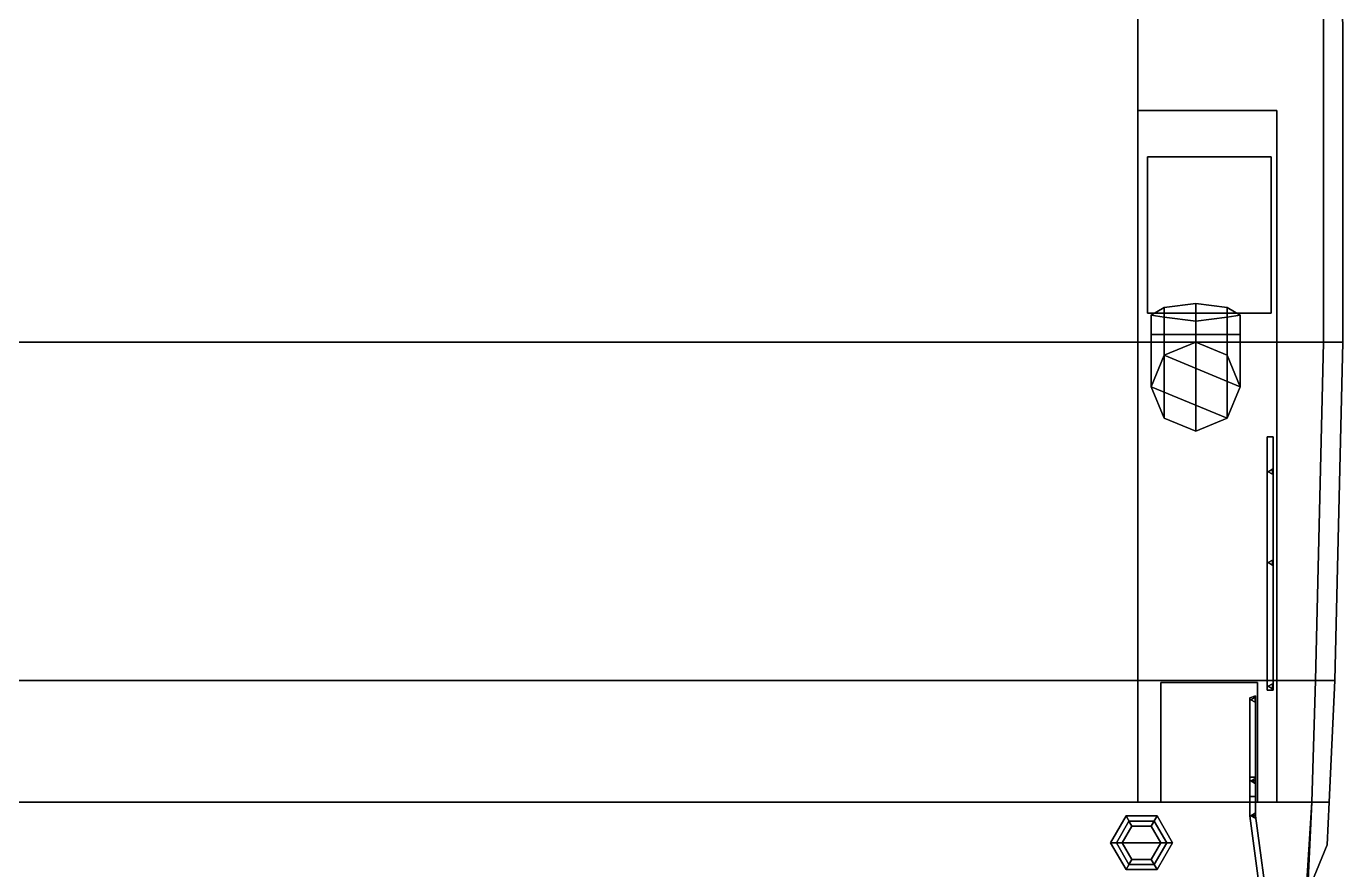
# Model space of a CAD drawing. Header units: millimetres. Extents: x -5.1 to 5.1, y -40.8 to 17.6.
# Drawn here: x -1.67 to 5.14, y -13.07 to -8.7 of the extents above; entities that cross this region are included whole.
import ezdxf

# ---------------------------------------------------------------- set-up
doc = ezdxf.new("R2010")
doc.units = ezdxf.units.MM

msp = doc.modelspace()

# ---------------------------------------------------------------- linework, layer by layer
for points in [[(5.04, -10.34, -1.24), (-5.04, -10.34, -1.24), (-5.04, 9.65, -1.24), (5.04, 9.65, -1.24)], [(4.08, -9.14, 0.48), (4.08, -9.14, 1.92), (4.08, 9.65, 1.91), (4.08, 9.65, 0.47)], [(4.08, 9.65, 0.47), (4.08, 9.65, 1.91), (4.08, -9.14, 1.92), (4.08, -9.14, 0.48)], [(5.14, -10.34, 0.17), (5.04, -10.34, 0.17), (5.04, 9.57, 0.17), (5.13, 9.57, 0.17)], [(5.13, 9.57, 0.39), (5.04, 9.57, 0.39), (5.04, -10.34, 0.39), (5.14, -10.34, 0.39)], [(5.13, 9.57, 0.17), (5.13, 9.57, 0.39), (5.14, -10.34, 0.39), (5.14, -10.34, 0.17)], [(5.04, 8.52, 0.48), (-5.04, 8.52, 0.48), (-5.04, -10.34, 0.48), (5.04, -10.34, 0.48)], [(5.04, 8.52, -1.24), (5.04, 8.52, 0.48), (5.04, -10.34, 0.48), (5.04, -10.34, -1.24)], [(4.8, -9.14, 0.48), (4.08, -9.14, 0.48), (4.08, -9.14, 1.92), (4.8, -9.14, 1.92)], [(4.08, -9.14, 1.92), (4.08, -9.14, 0.48), (4.08, -12.72, 0.48), (4.08, -12.72, 1.92)], [(4.8, -9.14, 1.92), (4.08, -9.14, 1.92), (4.08, -12.72, 1.92), (4.8, -12.72, 1.92)], [(4.8, -12.72, 1.92), (4.8, -12.72, 0.48), (4.8, -9.14, 0.48), (4.8, -9.14, 1.92)], [(4.13, -9.38, 2.08), (4.13, -9.38, 1.92), (4.13, -10.19, 1.92), (4.13, -10.19, 2.08)], [(4.77, -9.38, 1.92), (4.13, -9.38, 1.92), (4.13, -9.38, 2.08), (4.77, -9.38, 2.08)], [(4.77, -9.38, 2.08), (4.13, -9.38, 2.08), (4.13, -10.19, 2.08), (4.77, -10.19, 2.08)], [(4.77, -10.19, 2.08), (4.77, -10.19, 1.92), (4.77, -9.38, 1.92), (4.77, -9.38, 2.08)], [(4.38, -10.14, 3.87), (4.2174, -10.16, 3.68), (4.2174, -10.3, 3.68), (4.38, -10.3, 3.8)], [(4.2174, -10.16, 3.68), (4.38, -10.14, 3.87), (4.38, -10.3, 3.8), (4.2174, -10.3, 3.68)], [(4.5426, -10.16, 3.68), (4.38, -10.14, 3.87), (4.38, -10.3, 3.8), (4.5426, -10.3, 3.68)], [(4.38, -10.14, 3.87), (4.5426, -10.16, 3.68), (4.5426, -10.3, 3.68), (4.38, -10.3, 3.8)], [(4.13, -10.19, 2.08), (4.13, -10.19, 1.92), (4.77, -10.19, 1.92), (4.77, -10.19, 2.08)], [(4.2174, -10.16, 3.68), (4.15, -10.2, 3.33), (4.15, -10.3, 3.33), (4.2174, -10.3, 3.68)], [(4.15, -10.2, 3.33), (4.2174, -10.16, 3.68), (4.2174, -10.3, 3.68), (4.15, -10.3, 3.33)], [(4.15, -10.2, 3.33), (4.2174, -10.21, 3.05), (4.2174, -10.3, 3.04), (4.15, -10.3, 3.33)], [(4.2174, -10.21, 3.05), (4.15, -10.2, 3.33), (4.15, -10.3, 3.33), (4.2174, -10.3, 3.04)], [(4.2174, -10.21, 3.05), (4.38, -10.23, 2.88), (4.38, -10.3, 2.88), (4.2174, -10.3, 3.04)], [(4.38, -10.23, 2.88), (4.2174, -10.21, 3.05), (4.2174, -10.3, 3.04), (4.38, -10.3, 2.88)], [(4.38, -10.23, 2.88), (4.5426, -10.21, 3.05), (4.5426, -10.3, 3.04), (4.38, -10.3, 2.88)], [(4.5426, -10.21, 3.05), (4.38, -10.23, 2.88), (4.38, -10.3, 2.88), (4.5426, -10.3, 3.04)], [(4.61, -10.2, 3.33), (4.5426, -10.16, 3.68), (4.5426, -10.3, 3.68), (4.61, -10.3, 3.33)], [(4.5426, -10.16, 3.68), (4.61, -10.2, 3.33), (4.61, -10.3, 3.33), (4.5426, -10.3, 3.68)], [(4.5426, -10.21, 3.05), (4.61, -10.2, 3.33), (4.61, -10.3, 3.33), (4.5426, -10.3, 3.04)], [(4.61, -10.2, 3.33), (4.5426, -10.21, 3.05), (4.5426, -10.3, 3.04), (4.61, -10.3, 3.33)], [(5.04, -10.34, 0.48), (-5.04, -10.34, 0.48), (-5, -12.09, 0.52), (5, -12.09, 0.52)], [(5, -12.09, -1.11), (-5, -12.09, -1.11), (-5.04, -10.34, -1.24), (5.04, -10.34, -1.24)], [(4.15, -10.57, 2.9), (4.2174, -10.7326, 2.96), (4.2174, -10.3, 3.68), (4.15, -10.3, 3.33)], [(4.2174, -10.4074, 2.83), (4.15, -10.57, 2.9), (4.15, -10.3, 3.33), (4.2174, -10.3, 3.04)], [(4.2174, -10.7326, 2.96), (4.15, -10.57, 2.9), (4.15, -10.3, 3.33), (4.2174, -10.3, 3.68)], [(4.15, -10.57, 2.9), (4.2174, -10.4074, 2.83), (4.2174, -10.3, 3.04), (4.15, -10.3, 3.33)], [(4.2174, -10.7326, 2.96), (4.38, -10.8, 2.98), (4.38, -10.3, 3.8), (4.2174, -10.3, 3.68)], [(4.38, -10.34, 2.81), (4.2174, -10.4074, 2.83), (4.2174, -10.3, 3.04), (4.38, -10.3, 2.88)], [(4.38, -10.8, 2.98), (4.2174, -10.7326, 2.96), (4.2174, -10.3, 3.68), (4.38, -10.3, 3.8)], [(4.2174, -10.4074, 2.83), (4.38, -10.34, 2.81), (4.38, -10.3, 2.88), (4.2174, -10.3, 3.04)], [(4.38, -10.34, 1.92), (4.2174, -10.4074, 1.92), (4.2174, -10.4074, 2.83), (4.38, -10.34, 2.81)], [(4.5426, -10.4074, 2.83), (4.38, -10.34, 2.81), (4.2174, -10.4074, 2.83), (4.61, -10.57, 2.9)], [(4.38, -10.8, 2.98), (4.5426, -10.7326, 2.96), (4.5426, -10.3, 3.68), (4.38, -10.3, 3.8)], [(4.5426, -10.4074, 2.83), (4.38, -10.34, 2.81), (4.38, -10.3, 2.88), (4.5426, -10.3, 3.04)], [(4.5426, -10.7326, 2.96), (4.38, -10.8, 2.98), (4.38, -10.3, 3.8), (4.5426, -10.3, 3.68)], [(4.38, -10.34, 2.81), (4.5426, -10.4074, 2.83), (4.5426, -10.3, 3.04), (4.38, -10.3, 2.88)], [(4.5426, -10.4074, 1.92), (4.38, -10.34, 1.92), (4.38, -10.34, 2.81), (4.5426, -10.4074, 2.83)], [(4.5426, -10.7326, 2.96), (4.61, -10.57, 2.9), (4.61, -10.3, 3.33), (4.5426, -10.3, 3.68)], [(4.61, -10.57, 2.9), (4.5426, -10.4074, 2.83), (4.5426, -10.3, 3.04), (4.61, -10.3, 3.33)], [(4.61, -10.57, 2.9), (4.5426, -10.7326, 2.96), (4.5426, -10.3, 3.68), (4.61, -10.3, 3.33)], [(4.5426, -10.4074, 2.83), (4.61, -10.57, 2.9), (4.61, -10.3, 3.33), (4.5426, -10.3, 3.04)], [(5.04, -10.34, -1.24), (5.04, -10.34, 0.48), (5, -12.09, 0.52), (5, -12.09, -1.11)], [(5.1, -12.09, 0.17), (5, -12.09, 0.17), (5.04, -10.34, 0.17), (5.14, -10.34, 0.17)], [(5.14, -10.34, 0.39), (5.04, -10.34, 0.39), (5, -12.09, 0.39), (5.1, -12.09, 0.39)], [(5.14, -10.34, 0.17), (5.14, -10.34, 0.39), (5.1, -12.09, 0.39), (5.1, -12.09, 0.17)], [(4.2174, -10.4074, 1.92), (4.15, -10.57, 1.92), (4.15, -10.57, 2.9), (4.2174, -10.4074, 2.83)], [(4.61, -10.57, 2.9), (4.2174, -10.4074, 2.83), (4.15, -10.57, 2.9), (4.5426, -10.7326, 2.96)], [(4.61, -10.57, 1.92), (4.5426, -10.4074, 1.92), (4.5426, -10.4074, 2.83), (4.61, -10.57, 2.9)], [(4.15, -10.57, 1.92), (4.2174, -10.7326, 1.92), (4.2174, -10.7326, 2.96), (4.15, -10.57, 2.9)], [(4.5426, -10.7326, 2.96), (4.15, -10.57, 2.9), (4.2174, -10.7326, 2.96), (4.38, -10.8, 2.98)], [(4.5426, -10.7326, 1.92), (4.61, -10.57, 1.92), (4.61, -10.57, 2.9), (4.5426, -10.7326, 2.96)], [(4.2174, -10.7326, 1.92), (4.38, -10.8, 1.92), (4.38, -10.8, 2.98), (4.2174, -10.7326, 2.96)], [(4.38, -10.8, 1.92), (4.5426, -10.7326, 1.92), (4.5426, -10.7326, 2.96), (4.38, -10.8, 2.98)], [(4.78, -10.83, 2.85), (4.75, -10.83, 2.85), (4.75, -12.14, 2.85), (4.78, -12.14, 2.85)], [(4.78, -12.14, 2.85), (4.75, -12.14, 2.85), (4.75, -10.83, 2.85), (4.78, -10.83, 2.85)], [(4.7775, -10.997, 1.92), (4.755, -11.01, 1.92), (4.755, -11.01, 2.85), (4.7775, -10.997, 2.85)], [(4.755, -11.01, 1.92), (4.7775, -11.023, 1.92), (4.7775, -11.023, 2.85), (4.755, -11.01, 2.85)], [(4.7775, -11.023, 1.92), (4.7775, -10.997, 1.92), (4.7775, -10.997, 2.85), (4.7775, -11.023, 2.85)], [(4.7775, -11.467, 1.92), (4.755, -11.48, 1.92), (4.755, -11.48, 2.85), (4.7775, -11.467, 2.85)], [(4.755, -11.48, 1.92), (4.7775, -11.493, 1.92), (4.7775, -11.493, 2.85), (4.755, -11.48, 2.85)], [(4.7775, -11.493, 1.92), (4.7775, -11.467, 1.92), (4.7775, -11.467, 2.85), (4.7775, -11.493, 2.85)], [(4.98, -12.72, -1.02), (-4.98, -12.72, -1.02), (-5, -12.09, -1.11), (5, -12.09, -1.11)], [(5, -12.09, 0.52), (-5, -12.09, 0.52), (-4.98, -12.72, 0.52), (4.98, -12.72, 0.52)], [(4.7, -12.1, 1.92), (4.2, -12.1, 1.92), (4.2, -12.72, 2.76), (4.7, -12.72, 2.76)], [(4.7, -12.72, 2.76), (4.2, -12.72, 2.76), (4.2, -12.1, 1.92), (4.7, -12.1, 1.92)], [(4.7775, -12.107, 1.92), (4.755, -12.12, 1.92), (4.755, -12.12, 2.85), (4.7775, -12.107, 2.85)], [(4.7775, -12.133, 1.92), (4.7775, -12.107, 1.92), (4.7775, -12.107, 2.85), (4.7775, -12.133, 2.85)], [(5, -12.09, -1.11), (5, -12.09, 0.52), (4.98, -12.72, 0.52), (4.98, -12.72, -1.02)], [(5.07, -12.72, 0.17), (4.98, -12.72, 0.17), (5, -12.09, 0.17), (5.1, -12.09, 0.17)], [(5.1, -12.09, 0.39), (5, -12.09, 0.39), (4.98, -12.72, 0.39), (5.07, -12.72, 0.39)], [(5.1, -12.09, 0.17), (5.1, -12.09, 0.39), (5.07, -12.72, 0.39), (5.07, -12.72, 0.17)], [(4.69, -12.61, 3.57), (4.66, -12.61, 3.57), (4.66, -12.18, 2.97), (4.69, -12.17, 2.97)], [(4.69, -12.17, 2.97), (4.66, -12.18, 2.97), (4.66, -12.61, 3.57), (4.69, -12.61, 3.57)], [(4.6875, -12.177, 2.02), (4.665, -12.19, 2.04), (4.665, -12.19, 2.97), (4.6875, -12.177, 2.97)], [(4.6875, -12.203, 2.05), (4.6875, -12.177, 2.02), (4.6875, -12.177, 2.97), (4.6875, -12.203, 2.97)], [(4.755, -12.12, 1.92), (4.7775, -12.133, 1.92), (4.7775, -12.133, 2.85), (4.755, -12.12, 2.85)], [(4.665, -12.19, 2.04), (4.6875, -12.203, 2.05), (4.6875, -12.203, 2.97), (4.665, -12.19, 2.97)], [(4.69, -12.59, 3.57), (4.66, -12.59, 3.57), (4.66, -12.69, 3.64), (4.69, -12.69, 3.64)], [(4.69, -12.69, 3.64), (4.66, -12.69, 3.64), (4.66, -12.59, 3.57), (4.69, -12.59, 3.57)], [(4.6875, -12.597, 2.59), (4.665, -12.61, 2.61), (4.665, -12.61, 3.57), (4.6875, -12.597, 3.57)], [(4.665, -12.61, 2.61), (4.6875, -12.623, 2.63), (4.6875, -12.623, 3.57), (4.665, -12.61, 3.57)], [(4.6875, -12.623, 2.63), (4.6875, -12.597, 2.59), (4.6875, -12.597, 3.57), (4.6875, -12.623, 3.57)], [(4.98, -12.72, 2.76), (-4.98, -12.72, 2.76), (-4.94, -13.6, 2.76), (4.94, -13.6, 2.76)], [(4.94, -13.6, -0.89), (-4.94, -13.6, -0.89), (-4.98, -12.72, -1.02), (4.98, -12.72, -1.02)], [(4.98, -12.72, 0.52), (-4.98, -12.72, 0.52), (-4.98, -12.72, 2.76), (4.98, -12.72, 2.76)], [(4.69, -12.79, 3.64), (4.66, -12.79, 3.64), (4.66, -12.69, 3.64), (4.69, -12.69, 3.64)], [(4.69, -12.69, 3.64), (4.66, -12.69, 3.64), (4.66, -12.79, 3.64), (4.69, -12.79, 3.64)], [(4.98, -12.72, -1.02), (4.98, -12.72, 2.76), (4.94, -13.6, 2.76), (4.94, -13.6, -0.89)], [(5.06, -12.94, 0.19), (4.95, -13.21, 0.21), (4.98, -12.72, 0.17), (5.07, -12.72, 0.17)], [(5.07, -12.72, 0.39), (4.98, -12.72, 0.39), (4.95, -13.21, 0.34), (5.06, -12.94, 0.37)], [(5.07, -12.72, 0.17), (5.07, -12.72, 0.39), (5.06, -12.94, 0.37), (5.06, -12.94, 0.19)], [(4.02, -12.7914, 4.62), (3.94, -12.93, 4.62), (3.94, -12.93, 5.03), (4.02, -12.7914, 5.03)], [(4.05, -12.8434, 4.58), (4, -12.93, 4.58), (3.94, -12.93, 4.62), (4.02, -12.7914, 4.62)], [(3.94, -12.93, 4.62), (4.02, -12.7914, 4.62), (4.02, -12.7914, 5.03), (3.94, -12.93, 5.03)], [(4.18, -12.7914, 4.62), (4.02, -12.7914, 4.62), (3.94, -12.93, 4.62), (4.26, -12.93, 4.62)], [(4.18, -12.7914, 4.62), (4.02, -12.7914, 4.62), (4.02, -12.7914, 5.03), (4.18, -12.7914, 5.03)], [(4.15, -12.8434, 4.58), (4.05, -12.8434, 4.58), (4.02, -12.7914, 4.62), (4.18, -12.7914, 4.62)], [(4.02, -12.7914, 4.62), (4.18, -12.7914, 4.62), (4.18, -12.7914, 5.03), (4.02, -12.7914, 5.03)], [(4.2, -12.93, 4.58), (4.15, -12.8434, 4.58), (4.18, -12.7914, 4.62), (4.26, -12.93, 4.62)], [(4.26, -12.93, 4.62), (4.18, -12.7914, 4.62), (4.18, -12.7914, 5.03), (4.26, -12.93, 5.03)], [(4.18, -12.7914, 4.62), (4.26, -12.93, 4.62), (4.26, -12.93, 5.03), (4.18, -12.7914, 5.03)], [(4.83, -13.84, 3.68), (4.8, -13.84, 3.68), (4.66, -12.79, 3.64), (4.69, -12.79, 3.64)], [(4.69, -12.79, 3.64), (4.66, -12.79, 3.64), (4.8, -13.84, 3.68), (4.83, -13.84, 3.68)], [(4.6875, -12.777, 2.76), (4.665, -12.79, 2.76), (4.665, -12.79, 3.64), (4.6875, -12.777, 3.64)], [(4.665, -12.79, 2.76), (4.6875, -12.803, 2.76), (4.6875, -12.803, 3.64), (4.665, -12.79, 3.64)], [(4.6875, -12.803, 2.76), (4.6875, -12.777, 2.76), (4.6875, -12.777, 3.64), (4.6875, -12.803, 3.64)], [(4.035, -12.8174, 2.76), (3.97, -12.93, 2.76), (3.97, -12.93, 3.97), (4.035, -12.8174, 3.97)], [(4.035, -12.8174, 3.97), (3.97, -12.93, 3.97), (4, -12.93, 4.04), (4.05, -12.8434, 4.04)], [(4.05, -12.8434, 4.04), (4, -12.93, 4.04), (4, -12.93, 4.58), (4.05, -12.8434, 4.58)], [(4.165, -12.8174, 2.76), (4.035, -12.8174, 2.76), (4.035, -12.8174, 3.97), (4.165, -12.8174, 3.97)], [(4.165, -12.8174, 3.97), (4.035, -12.8174, 3.97), (4.05, -12.8434, 4.04), (4.15, -12.8434, 4.04)], [(4.15, -12.8434, 4.04), (4.05, -12.8434, 4.04), (4.05, -12.8434, 4.58), (4.15, -12.8434, 4.58)], [(4.23, -12.93, 3.97), (4.165, -12.8174, 3.97), (4.15, -12.8434, 4.04), (4.2, -12.93, 4.04)], [(4.2, -12.93, 4.04), (4.15, -12.8434, 4.04), (4.15, -12.8434, 4.58), (4.2, -12.93, 4.58)], [(4.23, -12.93, 2.76), (4.165, -12.8174, 2.76), (4.165, -12.8174, 3.97), (4.23, -12.93, 3.97)], [(3.94, -12.93, 4.62), (4.02, -13.0686, 4.62), (4.02, -13.0686, 5.03), (3.94, -12.93, 5.03)], [(4, -12.93, 4.58), (4.05, -13.0166, 4.58), (4.02, -13.0686, 4.62), (3.94, -12.93, 4.62)], [(4.02, -13.0686, 4.62), (3.94, -12.93, 4.62), (3.94, -12.93, 5.03), (4.02, -13.0686, 5.03)], [(4.26, -12.93, 4.62), (3.94, -12.93, 4.62), (4.02, -13.0686, 4.62), (4.18, -13.0686, 4.62)], [(3.97, -12.93, 2.76), (4.035, -13.0426, 2.76), (4.035, -13.0426, 3.97), (3.97, -12.93, 3.97)], [(3.97, -12.93, 3.97), (4.035, -13.0426, 3.97), (4.05, -13.0166, 4.04), (4, -12.93, 4.04)], [(4, -12.93, 4.04), (4.05, -13.0166, 4.04), (4.05, -13.0166, 4.58), (4, -12.93, 4.58)], [(4.15, -13.0166, 4.04), (4.2, -12.93, 4.04), (4.2, -12.93, 4.58), (4.15, -13.0166, 4.58)], [(4.165, -13.0426, 3.97), (4.23, -12.93, 3.97), (4.2, -12.93, 4.04), (4.15, -13.0166, 4.04)], [(4.15, -13.0166, 4.58), (4.2, -12.93, 4.58), (4.26, -12.93, 4.62), (4.18, -13.0686, 4.62)], [(4.165, -13.0426, 2.76), (4.23, -12.93, 2.76), (4.23, -12.93, 3.97), (4.165, -13.0426, 3.97)], [(4.18, -13.0686, 4.62), (4.26, -12.93, 4.62), (4.26, -12.93, 5.03), (4.18, -13.0686, 5.03)], [(4.26, -12.93, 4.62), (4.18, -13.0686, 4.62), (4.18, -13.0686, 5.03), (4.26, -12.93, 5.03)], [(5.06, -12.94, 0.37), (4.95, -13.21, 0.34), (4.95, -13.21, 0.21), (5.06, -12.94, 0.19)], [(4.05, -13.0166, 4.58), (4.15, -13.0166, 4.58), (4.18, -13.0686, 4.62), (4.02, -13.0686, 4.62)], [(4.02, -13.0686, 4.62), (4.18, -13.0686, 4.62), (4.18, -13.0686, 5.03), (4.02, -13.0686, 5.03)], [(4.18, -13.0686, 4.62), (4.02, -13.0686, 4.62), (4.02, -13.0686, 5.03), (4.18, -13.0686, 5.03)], [(4.035, -13.0426, 3.97), (4.165, -13.0426, 3.97), (4.15, -13.0166, 4.04), (4.05, -13.0166, 4.04)], [(4.035, -13.0426, 2.76), (4.165, -13.0426, 2.76), (4.165, -13.0426, 3.97), (4.035, -13.0426, 3.97)], [(4.05, -13.0166, 4.04), (4.15, -13.0166, 4.04), (4.15, -13.0166, 4.58), (4.05, -13.0166, 4.58)]]:
    msp.add_3dface(points)

doc.saveas('drawing.dxf')
